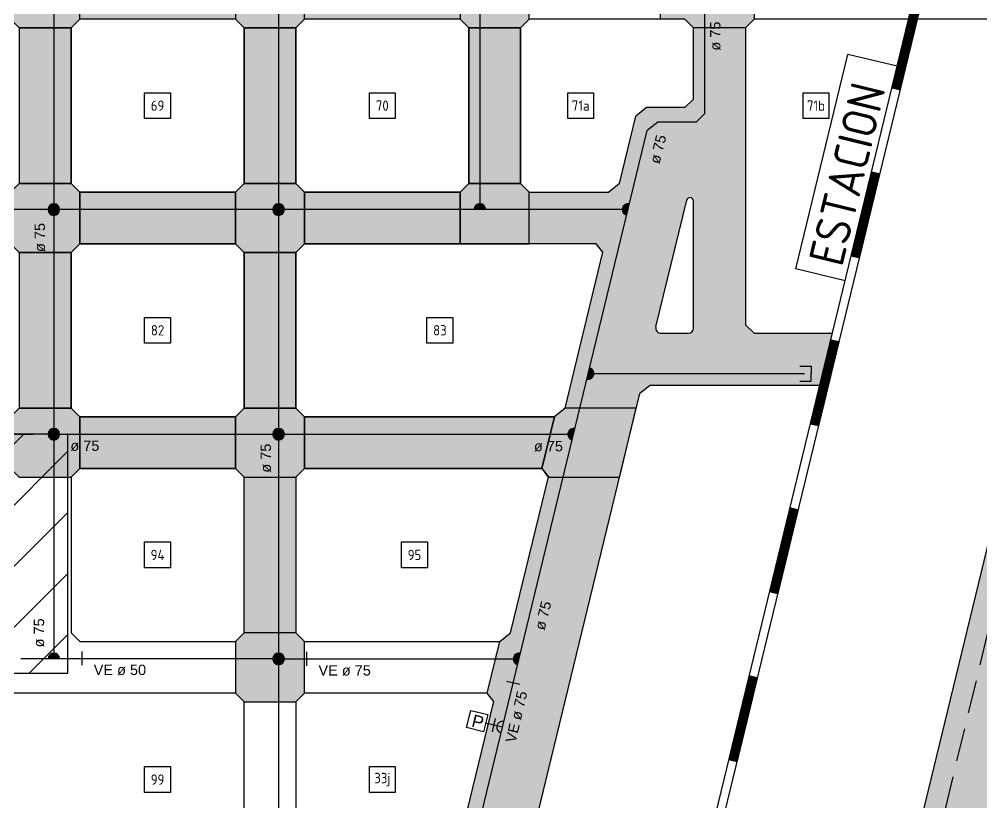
# Model space of a CAD drawing. Extents: x -48 to 13651, y -112 to 3468.
# Drawn here: x 11067 to 11623, y 886 to 1339 of the extents above; entities that cross this region are included whole.
import ezdxf
from ezdxf.enums import TextEntityAlignment as Align

# ---------------------------------------------------------------- set-up
doc = ezdxf.new("R2010")
doc.units = 0
doc.header["$LTSCALE"] = 6
doc.header["$MEASUREMENT"] = 0
doc.linetypes.add('HIDDEN2', pattern=[4.762499999999999, 3.175, -1.5875])
for name, color, linetype in [('01', 1, 'CONTINUOUS'), ('02', 2, 'CONTINUOUS'), ('A110', 170, 'CONTINUOUS'), ('Caño 50mm', 1, 'CONTINUOUS'), ('Caño 63mm', 2, 'CONTINUOUS'), ('llaves', 3, 'CONTINUOUS'), ('MANZANAS', 7, 'CONTINUOUS'), ('NOMENCLATURA CAÑOS', 3, 'CONTINUOUS'), ('NUMERO-MANZANA', 4, 'CONTINUOUS'), ('Pavimento', 253, 'CONTINUOUS'), ('RED SEC', 150, 'CONTINUOUS'), ('sectores nuevos', 252, 'CONTINUOUS')]:
    doc.layers.add(name, color=color, linetype=linetype)
doc.styles.add('ABADIMTCONDE', font='isocp.shx')
doc.styles.add('DATOS', font='arial.ttf')
doc.styles.add('GEOSLAB703LTBT', font='isocp.shx', dxfattribs={"width": 0.9, "height": 8})
pattern_1 = [(45, (9454.340892615714, 0), (-0.08838834764831843, 0.08838834764831845), []), (135, (9454.340892615714, 0), (-0.08838834764831845, -0.08838834764831843), [])]

msp = doc.modelspace()

# ---------------------------------------------------------------- hatches: boundary and pattern name
at = {"layer": 'MANZANAS', "ltscale": 0.1}
h = msp.add_hatch(dxfattribs=at)
h.set_pattern_fill('ANSI37', color=256, style=0)
h.set_pattern_definition(pattern_1)
h.paths.add_polyline_path([(11611.52780552397, 1443.986912764617), (11606.66876252198, 1445.165736309734), (11594.88050911627, 1396.575232282274), (11599.73955211826, 1395.396408737156)])
h.paths.add_polyline_path([(11587.95129871255, 1346.805904709695), (11583.09225571056, 1347.984728254812), (11571.30400230485, 1299.394224227351), (11576.16304530684, 1298.215400682233)])
h = msp.add_hatch(dxfattribs=at)
h.set_pattern_fill('ANSI37', color=256, style=0)
h.set_pattern_definition(pattern_1)
h.paths.add_polyline_path([(11564.37479190112, 1249.624896654772), (11559.51574889913, 1250.80372019989), (11547.72749549342, 1202.213216172429), (11552.58653849541, 1201.034392627311)])
h.paths.add_polyline_path([(11540.7982850897, 1152.44388859985), (11535.93924208771, 1153.622712144968), (11524.15098868199, 1105.032208117507), (11529.01003168399, 1103.853384572389)])
h = msp.add_hatch(dxfattribs=at)
h.set_pattern_fill('ANSI37', color=256, style=0)
h.set_pattern_definition(pattern_1)
h.paths.add_polyline_path([(11517.22177827828, 1055.262880544928), (11512.36273527628, 1056.441704090046), (11500.57448187057, 1007.851200062585), (11505.43352487256, 1006.672376517467)])
h.paths.add_polyline_path([(11493.64527146685, 958.0818724900055), (11488.78622846486, 959.2606960351234), (11476.99797505915, 910.6701920076622), (11481.85701806114, 909.4913684625441)])
at = {"layer": 'Pavimento'}
h = msp.add_hatch(color=256, dxfattribs=at)
h.paths.add_polyline_path([(11196.57460517156, 1114.145312384608), (11226.57460517155, 1114.145312384608), (11226.57460517155, 1204.145312384604), (11196.57460517156, 1204.145312384604)])
h.paths.add_polyline_path([(11196.57460517156, 1244.145312384608), (11226.57460517155, 1244.145312384608), (11226.57460517155, 1334.145312384604), (11196.57460517156, 1334.145312384604)])
h.paths.add_polyline_path([(11196.57460517156, 1374.145312384608), (11226.57460517155, 1374.145312384608), (11226.57460517155, 1464.145312384604), (11196.57460517156, 1464.145312384604)])
h.paths.add_polyline_path([(11196.57460517156, 1504.145312384607), (11226.57460517155, 1504.145312384607), (11226.57460517155, 1594.145312384604), (11196.57460517156, 1594.145312384604)])
h.paths.add_polyline_path([(11196.57460517156, 1634.145312384608), (11226.57460517155, 1634.145312384608), (11226.57460517155, 1724.145312384606), (11196.57460517156, 1724.145312384606)])
h.paths.add_polyline_path([(11196.57460517155, 1764.145312384606), (11226.57460517155, 1764.145312384606), (11226.57460517155, 1854.145312384604), (11196.57460517155, 1854.145312384604)])
h.paths.add_polyline_path([(11196.57460517156, 1894.145312384607), (11226.57460517155, 1894.145312384607), (11226.57460517155, 1984.145312384604), (11196.57460517156, 1984.145312384604)])
h.paths.add_polyline_path([(11196.57460517155, 2114.145312384604), (11226.57460517155, 2114.145312384604), (11226.57460517155, 2024.145312384604), (11196.57460517155, 2024.145312384604)])
h.paths.add_polyline_path([(11231.57460517155, 2119.145312384607), (11231.57460517155, 2149.145312384607), (11226.57460517155, 2154.145312384607), (11196.57460517155, 2154.145312384607), (11191.57460517155, 2149.145312384606), (11191.57460517155, 2119.145312384607), (11196.57460517155, 2114.145312384607), (11226.57460517155, 2114.145312384607)])
h.paths.add_polyline_path([(11196.57460517155, 2244.145312384604), (11226.57460517155, 2244.145312384604), (11226.57460517155, 2154.145312384604), (11196.57460517155, 2154.145312384604)])
h.paths.add_polyline_path([(11231.57460517155, 2249.145312384607), (11231.57460517155, 2279.145312384607), (11226.57460517155, 2284.145312384607), (11196.57460517155, 2284.145312384607), (11191.57460517155, 2279.145312384606), (11191.57460517155, 2249.145312384607), (11196.57460517155, 2244.145312384607), (11226.57460517155, 2244.145312384607)])
h.paths.add_polyline_path([(11196.57460517155, 2374.145312384607), (11226.57460517155, 2374.145312384607), (11226.57460517155, 2284.145312384607), (11196.57460517155, 2284.145312384607)])
h.paths.add_polyline_path([(11231.57460517155, 2379.145312384607), (11231.57460517155, 2409.145312384607), (11226.57460517155, 2414.145312384607), (11196.57460517155, 2414.145312384607), (11191.57460517155, 2409.145312384606), (11191.57460517155, 2379.145312384607), (11196.57460517155, 2374.145312384607), (11226.57460517155, 2374.145312384607)])
h.paths.add_polyline_path([(11196.57460517155, 2504.145312384604), (11226.57460517155, 2504.145312384604), (11226.57460517155, 2414.145312384607), (11196.57460517155, 2414.145312384607)])
h.paths.add_polyline_path([(11231.57460517155, 2509.145312384606), (11231.57460517155, 2539.145312384607), (11226.57460517155, 2544.145312384607), (11196.57460517155, 2544.145312384607), (11191.57460517155, 2539.145312384606), (11191.57460517155, 2509.145312384607), (11196.57460517155, 2504.145312384607), (11226.57460517155, 2504.145312384606)])
h = msp.add_hatch(color=256, dxfattribs=at)
h.paths.add_polyline_path([(11066.57460517156, 1114.145312384607), (11096.57460517156, 1114.145312384607), (11096.57460517156, 1204.145312384607), (11066.57460517156, 1204.145312384607)])
h.paths.add_polyline_path([(11066.57460517156, 1244.145312384607), (11096.57460517155, 1244.145312384607), (11096.57460517155, 1334.145312384604), (11066.57460517156, 1334.145312384604)])
h.paths.add_polyline_path([(11066.57460517156, 1374.145312384607), (11096.57460517155, 1374.145312384607), (11096.57460517155, 1464.145312384604), (11066.57460517156, 1464.145312384604)])
h.paths.add_polyline_path([(11066.57460517155, 1504.145312384604), (11096.57460517156, 1504.145312384604), (11096.57460517156, 1594.145312384607), (11066.57460517155, 1594.145312384607)])
h.paths.add_polyline_path([(11066.57460517156, 1634.145312384607), (11096.57460517155, 1634.145312384607), (11096.57460517155, 1724.145312384604), (11066.57460517156, 1724.145312384604)])
h.paths.add_polyline_path([(11066.57460517155, 1764.145312384605), (11096.57460517156, 1764.145312384605), (11096.57460517156, 1854.145312384607), (11066.57460517155, 1854.145312384607)])
h.paths.add_polyline_path([(11066.57460517155, 1894.145312384607), (11096.57460517155, 1894.145312384607), (11096.57460517155, 1984.145312384603), (11066.57460517155, 1984.145312384603)])
h.paths.add_polyline_path([(11066.57460517155, 2024.145312384604), (11096.57460517155, 2024.145312384604), (11096.57460517155, 2114.145312384604), (11066.57460517155, 2114.145312384604)])
for points in [[(11437.43246954782, 1339.145312384605), (11437.43246954782, 1369.145312384604), (11438.89693564189, 1372.680846290536), (11453.03907126562, 1386.822981914268), (11456.57460517155, 1388.287448008336), (11486.57460517155, 1388.287448008336), (11486.57460517155, 1374.145312384604), (11491.57460517156, 1369.145312384604), (11491.57460517155, 1339.145312384604), (11486.57460517156, 1334.145312384607), (11456.57460517156, 1334.145312384604), (11451.57460517156, 1339.145312384604)], [(11563.7834631816, 570.0000070508173), (11569.95841222289, 574.7725500215236), (11577.18675757794, 604.6509486253445), (11573.36322966768, 609.5980156604237), (11617.4171421238, 791.6950643994932), (11623.44433132069, 797.7644788803843), (11631.40442486849, 830.6675619875996), (11627.72865680262, 834.3177575124939), (11654.33265538075, 944.2855073817118), (11660.50836594626, 949.1453123846045), (11665.58880062648, 970.1453123846035), (11656.95309709345, 970.1453123846035, -0.4857719523761656), (11652.81155330708, 966.8883875009974), (11741.93643808982, 1334.256047826663), (11716.57460517156, 1334.145312384606), (11699.29888765138, 1334.285507381712), (11437.19896629847, 250.8942830348178), (11431.17177710158, 244.8248685539267), (11318.33923821814, 216.6925569783922), (11295.51285903181, 122.6035319453678), (11289.48255505986, 116.5348720646238), (11281.49869608978, 83.62586357213644), (11319.02536625787, 92.98231329850125), (11343.03057078477, 191.9303887342716), (11485.46937649211, 227.444371688651), (11493.42947003992, 260.3474547958663), (11489.75370197405, 263.9976503207607)], [(11326.57460517155, 1244.145312384607), (11356.57460517155, 1244.145312384607), (11356.57460517155, 1334.145312384606), (11326.57460517155, 1334.145312384606)], [(11196.57460517155, 1074.145312384604), (11226.57460517155, 1074.145312384604), (11226.57460517155, 984.1453123846077), (11196.57460517155, 984.1453123846077)], [(11231.57460517156, 949.1453123846072), (11231.57460517156, 979.1453123846077), (11226.57460517156, 984.1453123846077), (11196.57460517156, 984.1453123846077), (11191.57460517156, 979.1453123846068), (11191.57460517156, 949.1453123846077), (11196.57460517156, 944.1453123846077), (11226.57460517156, 944.1453123846072)]]:
    msp.add_hatch(color=256, dxfattribs=at).paths.add_polyline_path(points)
h = msp.add_hatch(color=256, dxfattribs=at)
h.paths.add_polyline_path([(10971.57460517155, 1339.145312384606), (11061.57460517155, 1339.145312384606), (11061.57460517155, 1369.145312384606), (10971.57460517155, 1369.145312384606)])
h.paths.add_polyline_path([(11101.57460517155, 1339.145312384607), (11101.57460517155, 1369.145312384607), (11096.57460517155, 1374.145312384607), (11066.57460517155, 1374.145312384607), (11061.57460517155, 1369.145312384606), (11061.57460517155, 1339.145312384607), (11066.57460517155, 1334.145312384607), (11096.57460517155, 1334.145312384607)])
h.paths.add_polyline_path([(11101.57460517155, 1339.145312384605), (11191.57460517155, 1339.145312384605), (11191.57460517155, 1369.145312384605), (11101.57460517155, 1369.145312384606)])
h.paths.add_polyline_path([(11231.57460517155, 1339.145312384607), (11231.57460517155, 1369.145312384608), (11226.57460517155, 1374.145312384608), (11196.57460517155, 1374.145312384608), (11191.57460517155, 1369.145312384607), (11191.57460517155, 1339.145312384608), (11196.57460517155, 1334.145312384608), (11226.57460517155, 1334.145312384607)])
h.paths.add_polyline_path([(11231.57460517155, 1339.145312384606), (11321.57460517155, 1339.145312384606), (11321.57460517155, 1369.145312384606), (11231.57460517155, 1369.145312384606)])
h.paths.add_polyline_path([(11361.57460517155, 1339.145312384607), (11361.57460517155, 1369.145312384607), (11356.57460517155, 1374.145312384607), (11326.57460517155, 1374.145312384607), (11321.57460517155, 1369.145312384606), (11321.57460517155, 1339.145312384607), (11326.57460517155, 1334.145312384607), (11356.57460517155, 1334.145312384607)])
h = msp.add_hatch(color=256, dxfattribs=at)
h.paths.add_polyline_path([(11458.12137578338, 1279.664616218326), (11436.02291627652, 1279.664616218326), (11429.84409093595, 1274.805565815578), (11396.49462388986, 1137.340976529488, -0.9795673533821257), (11394.9146741985, 1130.828514572713), (11390.83306672083, 1114.004362787351), (11423.42692668696, 1114.004362787351), (11425.49793092859, 1122.540923419394), (11431.67675626916, 1127.39997382214), (11529.57749938657, 1127.39997382214), (11536.85562109471, 1157.39997382214), (11491.57460517155, 1157.39997382214), (11486.57460517155, 1162.39997382214), (11486.57460517155, 1334.145312384607), (11463.12137578338, 1334.145312384605), (11463.12137578338, 1284.664616218326)])
h.paths.add_polyline_path([(11456.57460517155, 1233.910285081734), (11456.57460517155, 1160.39997382214, -0.4142135623730951), (11453.57460517155, 1157.39997382214), (11437.76971307578, 1157.39997382214, -0.4857719523761508), (11434.85428283413, 1161.107269026483), (11452.63098501046, 1234.381815217963, -0.8875550284027606)], flags=16)
h.paths.add_polyline_path([(11361.57460517155, 1229.00436278735), (11361.57460517155, 1209.145312384605), (11400.3482097932, 1209.145312384605), (11404.16938445263, 1204.286261981859), (11382.26662943999, 1114.004362787351), (11390.83306672083, 1114.004362787351), (11417.94239007877, 1225.747437903744, -0.3461015984327169), (11415.3811326722, 1229.00436278735)])
h.paths.add_polyline_path([(11415.3811326722, 1229.00436278735, -0.4857719523762177), (11419.52267645858, 1232.261287670956), (11429.84409093595, 1274.805565815578), (11436.02291627652, 1279.664616218326), (11458.12137578338, 1279.664616218326), (11463.12137578338, 1284.664616218326), (11463.12137578338, 1334.145312384605), (11456.57460517155, 1334.145312384604), (11456.57460517155, 1292.989566322236), (11451.57460517155, 1287.989566322236), (11429.4761456647, 1287.989566322236), (11423.29732032413, 1283.13051591949), (11413.8051568419, 1244.004362787351), (11407.62633150133, 1239.145312384605), (11361.57460517155, 1239.145312384605), (11361.57460517155, 1229.00436278735)])
h.paths.add_polyline_path([(11437.78449444397, 1250.857668000137), (11443.19111483083, 1272.41371099217), (11434.10423040933, 1274.692855387293), (11428.69761002247, 1253.13681239526)], flags=24)
h.paths.add_polyline_path([(11474.01138427153, 1317.095081420282), (11474.03500662687, 1339.318806928538), (11464.66666266952, 1339.328764860652), (11464.64304031417, 1317.105039352396)], flags=9)
h = msp.add_hatch(color=256, dxfattribs=at)
h.paths.add_polyline_path([(10971.57460517155, 1209.145312384606), (11061.57460517155, 1209.145312384606), (11061.57460517155, 1239.145312384606), (10971.57460517155, 1239.145312384606)])
h.paths.add_polyline_path([(11101.57460517155, 1209.145312384607), (11101.57460517155, 1239.145312384607), (11096.57460517155, 1244.145312384607), (11066.57460517155, 1244.145312384607), (11061.57460517155, 1239.145312384606), (11061.57460517155, 1209.145312384607), (11066.57460517155, 1204.145312384607), (11096.57460517155, 1204.145312384607)])
h.paths.add_polyline_path([(11101.57460517155, 1209.145312384605), (11191.57460517155, 1209.145312384605), (11191.57460517155, 1239.145312384605), (11101.57460517155, 1239.145312384606)])
h.paths.add_polyline_path([(11231.57460517155, 1209.145312384607), (11231.57460517155, 1239.145312384608), (11226.57460517155, 1244.145312384608), (11196.57460517155, 1244.145312384608), (11191.57460517155, 1239.145312384607), (11191.57460517155, 1209.145312384608), (11196.57460517155, 1204.145312384608), (11226.57460517155, 1204.145312384607)])
h.paths.add_polyline_path([(11231.57460517155, 1209.145312384606), (11321.57460517155, 1209.145312384606), (11321.57460517155, 1239.145312384606), (11231.57460517155, 1239.145312384606)])
h.paths.add_polyline_path([(11361.57460517155, 1209.145312384607), (11361.57460517155, 1239.145312384607), (11356.57460517155, 1244.145312384607), (11326.57460517155, 1244.145312384607), (11321.57460517155, 1239.145312384606), (11321.57460517155, 1209.145312384607), (11326.57460517155, 1209.145312384605), (11356.57460517155, 1209.145312384605)])
h = msp.add_hatch(color=256, dxfattribs=at)
h.paths.add_polyline_path([(11415.03211409799, 1079.401427061825), (11421.90568019303, 1107.733872041538), (11423.42692668696, 1114.004362787351), (11382.26662943999, 1114.004362787351), (11376.08780409942, 1109.145312384607), (11368.80968239129, 1079.145312384604), (11372.5966621066, 1074.145312384608), (11413.75695935357, 1074.145312384608)])
h.paths.add_polyline_path([(11231.57460517155, 1079.145312384606), (11368.80968239129, 1079.145312384604), (11376.08780409942, 1109.145312384604), (11231.57460517155, 1109.145312384606)])
h.paths.add_polyline_path([(11231.57460517155, 1079.145312384607), (11231.57460517155, 1109.145312384608), (11226.57460517155, 1114.145312384608), (11196.57460517155, 1114.145312384608), (11191.57460517155, 1109.145312384607), (11191.57460517155, 1079.145312384608), (11196.57460517155, 1074.145312384608), (11226.57460517155, 1074.145312384607)])
h.paths.add_polyline_path([(11101.57460517155, 1079.145312384605), (11191.57460517155, 1079.145312384605), (11191.57460517155, 1109.145312384605), (11101.57460517155, 1109.145312384606)])
h.paths.add_polyline_path([(11101.57460517155, 1079.145312384607), (11101.57460517155, 1109.145312384607), (11096.57460517155, 1114.145312384607), (11066.57460517155, 1114.145312384607), (11061.57460517155, 1109.145312384606), (11061.57460517155, 1079.145312384607), (11066.57460517155, 1074.145312384607), (11096.57460517155, 1074.145312384607)])
h.paths.add_polyline_path([(10971.57460517155, 1079.145312384606), (11061.57460517155, 1079.145312384606), (11061.57460517155, 1109.145312384606), (10971.57460517155, 1109.145312384606)])
h = msp.add_hatch(color=256, dxfattribs=at)
h.paths.add_polyline_path([(11284.0062755719, 115.1694822368789), (11179.33202012611, 89.07125917748499), (11175.6593668353, 92.72070010223263), (11413.75695935357, 1074.145312384608), (11381.16309938744, 1074.145312384608), (11172.46121633688, 213.8881275506828, -0.4142135623730955), (11169.99443464318, 217.9351956241939), (11160.30203869299, 220.2866102031577), (11154.90035861743, 198.0211949263768), (11158.58058367961, 191.9833191830594), (11131.84907320444, 81.7975670872761), (11125.81876923248, 75.7289072065314), (11117.83491026241, 42.81989871404392), (11276.02241660182, 82.2604737443919)])
h.paths.add_polyline_path([(11195.97163722152, 310.7967332079862, -0.414213562373516), (11193.50485552782, 314.8438012814981), (11083.93292328048, 341.4263965712084, -0.4142135623730676), (11079.88585520697, 338.9596148775065), (11075.33323153101, 320.1939613536836), (11086.15492774008, 317.5998796089497), (11092.1928034834, 321.2801046711247), (11179.65569076943, 300.0612533840447), (11183.33591583161, 294.0233776407274), (11168.01118640418, 230.855722405028), (11161.97331066086, 227.1754973428517), (11160.30203869299, 220.2866102031577), (11169.99443464318, 217.9351956241943, -0.4142135623730772), (11174.04150271669, 220.4019773178949)])
h.paths.add_polyline_path([(11241.23872523322, 497.3850721792272, -0.4142135623731626), (11238.77194353952, 501.4321402527377), (11129.20001129219, 528.0147355424484, -0.4142135623731391), (11125.15294321867, 525.547953848747), (11081.46614158678, 345.4734646447182, -0.4142135623730285), (11083.93292328048, 341.4263965712084), (11193.50485552782, 314.8438012814979, -0.4142135623732698), (11197.55192360133, 317.3105829751981)])
h.paths.add_polyline_path([(11186.72858244388, 329.2153069630588), (11099.26569515785, 350.4341582501386), (11095.58547009568, 356.4720339934557), (11131.42176044904, 504.1871662369375), (11137.45963619236, 507.8673912991126), (11224.92252347839, 486.6485400120328), (11228.60274854056, 480.6106642687156), (11192.7664581872, 332.8955320252338)], flags=16)
h.paths.add_polyline_path([(11169.46313546527, 411.0695554091836), (11154.88598425703, 414.6060314308969), (11158.42246027874, 429.1831826391356), (11172.99961148698, 425.646706617422)], flags=16)
h.paths.add_polyline_path([(11079.88585520697, 338.9596148775065, -0.4142135623731552), (11077.41907351327, 343.006682951017), (11057.3961972033, 347.8643139753797), (11053.22003814161, 330.6504259868616), (11056.90026320378, 324.6125502435467), (11075.33323153101, 320.1939613536834)])
h.paths.add_polyline_path([(11125.15294321867, 525.547953848747, -0.4142135623730385), (11122.68616152497, 529.5950219222569), (11102.61547098473, 534.4642528728627), (11098.48687085057, 517.2377126148518), (11102.16709591274, 511.1998368715346), (11066.33080555938, 363.4847046280528), (11060.29292981606, 359.8044795658781), (11057.3961972033, 347.8643139753798), (11077.41907351327, 343.006682951017, -0.4142135623731316), (11081.46614158678, 345.4734646447182)])
h.paths.add_polyline_path([(11130.03072058723, 545.6538722333294), (11111.51691571572, 550.0926891555237), (11105.47903997241, 546.4124640933487), (11102.61547098473, 534.4642528728629), (11122.68616152497, 529.595021922257, -0.3461015984326918), (11125.94308640858, 532.1562793288203, -0.05957175812368849), (11126.73322959848, 532.0618036159588)])
h.paths.add_polyline_path([(11144.53252786681, 537.0214448781269), (11140.85230280463, 543.059320621444), (11130.03072058723, 545.6538722333294), (11126.73322959848, 532.0618036159588, -0.4142135623731717), (11129.20001129219, 528.0147355424483), (11238.77194353952, 501.4321402527374, -0.4142135623730815), (11242.81901161303, 503.898921946439), (11345.26867069092, 926.1905372271336, -0.4142135623732089), (11342.80188899722, 930.2376053006437), (11337.96854344978, 931.410194539035), (11319.18957463618, 854.0043627873505), (11313.0107492956, 849.1453123846044), (11305.73262758747, 819.1453123846045), (11309.5538022469, 814.2862619818584), (11238.03329089616, 519.4828186532214), (11231.99541515284, 515.8025935910466)], flags=17)
h.paths.add_polyline_path([(11354.86533527495, 965.7474379037443, -0.3461015984326932), (11352.30407786839, 969.0043627873504), (11342.08904118402, 969.0043627873504), (11337.27115498938, 949.1453123846046), (11341.09232964881, 944.2862619818585), (11337.96854344978, 931.410194539035), (11342.80188899722, 930.2376053006445, -0.41421356237352), (11346.84895707073, 932.7043869943449)], flags=17)
h.paths.add_polyline_path([(11381.16309938744, 1074.145312384608), (11372.5966621066, 1074.145312384608), (11350.72810203809, 984.0043627873505), (11344.54927669751, 979.1453123846044), (11342.08904118402, 969.0043627873504), (11352.30407786839, 969.0043627873504, -0.4857719523761079), (11356.44562165476, 972.2612876709561)], flags=17)
h.paths.add_polyline_path([(11156.87808521355, 416.3336408893673), (11170.71981140251, 416.3336408893673), (11170.71981140251, 424.8064330955031), (11156.87808521355, 424.8064330955031)], flags=8)
h.paths.add_polyline_path([(11070.82511237769, 315.1375943423392), (11076.23173276455, 336.693637334372), (11067.14484834305, 338.9727817294951), (11061.73822795619, 317.4167387374623)], flags=9)
h.paths.add_polyline_path([(11079.50282503275, 347.0792940612756), (11084.90944541961, 368.6353370533084), (11075.82256099811, 370.9144814484315), (11070.41594061125, 349.3584384563987)], flags=24)
h.paths.add_polyline_path([(11116.28951524119, 500.7055067183593), (11121.69613562805, 522.2615497103922), (11112.60925120655, 524.5406941055152), (11107.20263081969, 502.9846511134824)], flags=24)
at = {"layer": 'RED SEC'}
h = msp.add_hatch(color=256, dxfattribs=at)
edge = h.paths.add_edge_path()
edge.add_line((11086.57460517157, 1232.355763383818), (11086.57460517157, 1225.652962190882))
edge.add_arc((11086.57460517157, 1229.00436278735), 3.351400596468011, 89.99999999993781, 269.9999999999378, ccw=False)
h = msp.add_hatch(color=256, dxfattribs=at)
edge = h.paths.add_edge_path()
edge.add_line((11086.57460517157, 1232.355763383818), (11086.57460517157, 1225.652962190882))
edge.add_arc((11086.57460517157, 1229.00436278735), 3.351400596468011, 270.0000000000622, 450.0000000000622)
h = msp.add_hatch(color=256, dxfattribs=at)
edge = h.paths.add_edge_path()
edge.add_line((11216.57460517157, 1232.355763383818), (11216.57460517156, 1225.652962190882))
edge.add_arc((11216.57460517157, 1229.00436278735), 3.351400596468011, 89.99999999993781, 269.9999999999378, ccw=False)
h = msp.add_hatch(color=256, dxfattribs=at)
edge = h.paths.add_edge_path()
edge.add_line((11216.57460517156, 1232.355763383818), (11216.57460517157, 1225.652962190882))
edge.add_arc((11216.57460517157, 1229.00436278735), 3.351400596468011, 270.0000000000622, 450.0000000000622)
h = msp.add_hatch(color=256, dxfattribs=at)
edge = h.paths.add_edge_path()
edge.add_line((11336.33182678261, 1229.004362787346), (11329.62902558967, 1229.004362787353))
edge.add_arc((11332.98042618614, 1229.004362787349), 3.351400596468011, -6.218670023372397e-11, 179.9999999999378, ccw=False)
h = msp.add_hatch(color=256, dxfattribs=at)
edge = h.paths.add_edge_path()
edge.add_line((11419.42205329607, 1232.284065226569), (11418.04301324127, 1225.724660348132))
edge.add_arc((11418.73253326867, 1229.00436278735), 3.35140059646801, 78.12712851689429, 258.1271285168943, ccw=False)
h = msp.add_hatch(color=256, dxfattribs=at)
edge = h.paths.add_edge_path()
edge.add_line((11396.49462388986, 1137.34097652949), (11394.9146741985, 1130.82851457271))
edge.add_arc((11395.63742172207, 1134.10105517218), 3.351400596467732, 257.5460209592617, 435.1805286390568)
h = msp.add_hatch(color=256, dxfattribs=at)
edge = h.paths.add_edge_path()
edge.add_line((11086.57460517158, 1102.3557633838), (11086.57460517158, 1095.652962190863))
edge.add_arc((11086.57460517158, 1099.004362787332), 3.351400596468011, 89.99999999993781, 269.9999999999378, ccw=False)
h = msp.add_hatch(color=256, dxfattribs=at)
edge = h.paths.add_edge_path()
edge.add_line((11086.57460517158, 1102.3557633838), (11086.57460517158, 1095.652962190863))
edge.add_arc((11086.57460517158, 1099.004362787332), 3.351400596468011, 270.0000000000622, 450.0000000000622)
h = msp.add_hatch(color=256, dxfattribs=at)
edge = h.paths.add_edge_path()
edge.add_line((11216.57460517157, 1102.355763383818), (11216.57460517157, 1095.652962190882))
edge.add_arc((11216.57460517157, 1099.00436278735), 3.351400596468011, 89.99999999993781, 269.9999999999378, ccw=False)
h = msp.add_hatch(color=256, dxfattribs=at)
edge = h.paths.add_edge_path()
edge.add_line((11216.57460517157, 1102.355763383818), (11216.57460517157, 1095.652962190882))
edge.add_arc((11216.57460517157, 1099.00436278735), 3.351400596468011, 270.0000000000622, 450.0000000000622)
h = msp.add_hatch(color=256, dxfattribs=at)
edge = h.paths.add_edge_path()
edge.add_line((11387.81624136742, 1102.297493355629), (11386.57177036611, 1095.711232219072))
edge.add_arc((11387.19400586676, 1099.00436278735), 3.351400596468011, 79.3001340541731, 259.3001340541731, ccw=False)
h = msp.add_hatch(color=256, dxfattribs=at)
edge = h.paths.add_edge_path()
edge.add_line((11086.57460517159, 969.0043627873421), (11083.22320457512, 969.0043627873424))
edge.add_arc((11086.57460517159, 969.0043627873422), 3.351400596468011, 90, 180.0000000000583, ccw=False)
edge.add_line((11086.57460517159, 972.3557633838102), (11086.57460517159, 969.0043627873421))
h = msp.add_hatch(color=256, dxfattribs=at)
edge = h.paths.add_edge_path()
edge.add_line((11086.57460517159, 969.0043627873421), (11089.92600576805, 969.0043627873424))
edge.add_arc((11086.57460517159, 969.0043627873422), 3.351400596468011, 359.9999999999417, 450)
edge.add_line((11086.57460517158, 972.3557633838102), (11086.57460517159, 969.0043627873421))
h = msp.add_hatch(color=256, dxfattribs=at)
edge = h.paths.add_edge_path()
edge.add_line((11216.57460517159, 972.3557633838184), (11216.57460517158, 965.6529621908824))
edge.add_arc((11216.57460517159, 969.0043627873504), 3.351400596468011, 89.99999999993781, 269.9999999999378, ccw=False)
h = msp.add_hatch(color=256, dxfattribs=at)
edge = h.paths.add_edge_path()
edge.add_line((11216.57460517158, 972.3557633838184), (11216.57460517159, 965.6529621908824))
edge.add_arc((11216.57460517159, 969.0043627873504), 3.351400596468011, 270.0000000000622, 450.0000000000622)
h = msp.add_hatch(color=256, dxfattribs=at)
edge = h.paths.add_edge_path()
edge.add_line((11356.27771396551, 972.2974933556288), (11355.0332429642, 965.7112322190718))
edge.add_arc((11355.65547846486, 969.0043627873501), 3.351400596468011, 79.3001340541731, 259.3001340541731, ccw=False)
h = msp.add_hatch(color=256, dxfattribs=at)
edge = h.paths.add_edge_path()
edge.add_line((11345.26867069092, 926.1905372271342), (11346.84895707073, 932.7043869943467))
edge.add_arc((11346.05881388082, 929.4474621107404), 3.35140059646801, 436.3632747990569, 616.3632747990569)
at = {"layer": 'sectores nuevos'}
h = msp.add_hatch(dxfattribs=at)
h.set_pattern_fill('ANSI31', color=256, scale=200, style=0)
h.set_pattern_definition([(45, (0, 0), (-17.67766952966369, 17.67766952966369), [])])
h.paths.add_polyline_path([(10180.95706760381, 1037.982518829882), (10411.75576555749, -111.5933120112258), (10853.85270487425, -7.739173376070539), (11018.87371692168, 665.4538547896292), (10960.73786905548, 960.6830037089967), (11094.71754056893, 960.6768844754317), (11094.71745978896, 1099.004362787238), (10557.98212609776, 1093.840105383344), (10180.95706760381, 1037.982518829882), (10411.75576555749, -111.5933120112259)])

# ---------------------------------------------------------------- linework, layer by layer
at = {"layer": '01'}
msp.add_lwpolyline([(11325.3629000614, 929.2119299710942), (11327.77160144263, 939.1404588326034), (11337.52472652213, 936.7743111204938), (11335.1160251409, 926.8457822589828)], close=True, dxfattribs=at)
msp.add_lwpolyline([(11346.05881388082, 929.4474621107404), (11336.32037583152, 931.8100466897388)], dxfattribs=at)
at = {"layer": 'A110', "linetype": 'HIDDEN2'}
msp.add_line((11714.07460517156, 1345.033724585755), (11584.86788763823, 811.139573887473), dxfattribs=at)
at = {"layer": 'Caño 50mm'}
for p, q in [((11216.57460517155, 1489.145312384604), (11216.57460517157, 1099.00436278735)), ((11332.98042618613, 1489.145312384603), (11332.98042618614, 1229.00436278735)), ((11418.73253326867, 1229.00436278735), (10956.57460517155, 1229.00436278735)), ((11395.63742172207, 1134.101055172199), (11520.83836861589, 1134.101055172199)), ((11086.57460517158, 1099.004362787332), (10880.92841694218, 1099.00436278735)), ((11216.57460517159, 969.0043627873504), (11086.57460517159, 969.0043627873422))]:
    msp.add_line(p, q, dxfattribs=at)
at = {"layer": 'Caño 63mm'}
for p, q in [((11086.57460517155, 1489.145312384604), (11086.57460517159, 969.3027157275537)), ((11463.12137578338, 1284.664616218326), (11463.12137578338, 1359.00436278735)), ((11463.12137578338, 1284.664616218326), (11458.12137578338, 1279.664616218326)), ((11436.02291627652, 1279.664616218326), (11429.84409093595, 1274.805565815578)), ((11458.12137578338, 1279.664616218326), (11436.02291627652, 1279.664616218326)), ((11138.08498920284, 72.19129210633614), (11429.84409093595, 1274.805565815578)), ((11086.57460517158, 1099.00436278735), (11387.19400586676, 1099.00436278735)), ((11216.57460517157, 1099.00436278735), (11216.57460517161, 814.4408055338592)), ((11216.57460517159, 969.0043627873504), (11355.65547846485, 969.0043627873504))]:
    msp.add_line(p, q, dxfattribs=at)
at = {"layer": 'Caño 63mm', "linetype": 'HIDDEN2'}
msp.add_line((11086.57460517159, 969.0043627873422), (10956.57460517155, 969.0043627873422), dxfattribs=at)
at = {"layer": 'llaves'}
for p, q in [((11102.75577757098, 973.3110795185819), (11102.77084595672, 965.2943519365256)), ((11232.75577757098, 973.0127265783785), (11232.77084595672, 964.9959989963222)), ((11348.40124072074, 956.1038100721258), (11356.20691501603, 954.2763536494009))]:
    msp.add_line(p, q, dxfattribs=at)
for points in [[(11518.05111222818, 1138.475424794989), (11524.6048294598, 1138.475424794989), (11524.6048294598, 1134.101055172199)], [(11518.05111222818, 1129.726685549405), (11524.6048294598, 1129.726685549405), (11524.6048294598, 1134.101055172199)]]:
    msp.add_lwpolyline(points, dxfattribs=at)
at = {"layer": 'MANZANAS', "ltscale": 0.1}
for p, q in [((11237.80085851525, -75.28659520828023), (12054.0256885881, 3289.145312384605)), ((11574.34262629276, 1311.919257923295), (11545.83518268528, 1318.835279395395)), ((11456.57460517155, 1292.989566322236), (11451.57460517155, 1287.989566322236)), ((11451.57460517155, 1287.989566322236), (11429.4761456647, 1287.989566322236)), ((11544.20763858429, 1187.704567992527), (11515.70019497681, 1194.620589464627))]:
    msp.add_line(p, q, dxfattribs=at)
at = {"layer": 'MANZANAS'}
for p, q in [((11242.9458888917, -75.28659520828023), (12059.17071896455, 3289.145312384605)), ((11101.57460517155, 1339.145312384604), (11096.57460517155, 1334.145312384604)), ((11191.57460517155, 1339.145312384604), (11101.57460517155, 1339.145312384604)), ((11196.57460517155, 1334.145312384604), (11191.57460517155, 1339.145312384604)), ((11231.57460517155, 1339.145312384604), (11226.57460517155, 1334.145312384604)), ((11321.57460517155, 1339.145312384604), (11231.57460517155, 1339.145312384604)), ((11321.57460517155, 1339.145312384604), (11326.57460517155, 1334.145312384604)), ((11356.57460517155, 1334.145312384604), (11361.57460517155, 1339.145312384604)), ((11451.57460517155, 1339.145312384604), (11361.57460517155, 1339.145312384604)), ((11456.57460517155, 1334.145312384604), (11451.57460517155, 1339.145312384604)), ((11491.57460517155, 1339.145312384604), (11486.57460517155, 1334.145312384604)), ((11580.94777755949, 1339.145312384604), (11491.57460517155, 1339.145312384604)), ((11695.47459821689, 1339.145312384604), (11586.09280793594, 1339.145312384604)), ((11096.57460517155, 1334.145312384604), (11096.57460517155, 1244.145312384605)), ((11196.57460517155, 1244.145312384604), (11196.57460517155, 1334.145312384604)), ((11226.57460517155, 1334.145312384604), (11226.57460517155, 1244.145312384604)), ((11326.57460517155, 1244.145312384604), (11326.57460517155, 1334.145312384604)), ((11356.57460517155, 1334.145312384604), (11356.57460517155, 1244.145312384605)), ((11437.19896629847, 250.8942830348178), (11699.29888765138, 1334.285507381712)), ((11456.57460517155, 1292.989566322236), (11456.57460517155, 1334.145312384604)), ((11486.57460517155, 1334.145312384604), (11486.57460517155, 1162.39997382214)), ((11515.70019497681, 1194.620589464627), (11545.83518268528, 1318.835279395395)), ((11429.4761456647, 1287.989566322236), (11423.29732032413, 1283.13051591949)), ((11413.8051568419, 1244.004362787351), (11423.29732032413, 1283.13051591949)), ((11096.57460517155, 1244.145312384605), (11101.57460517155, 1239.145312384605)), ((11196.57460517155, 1244.145312384604), (11191.57460517155, 1239.145312384604)), ((11231.57460517155, 1239.145312384604), (11226.57460517155, 1244.145312384604)), ((11326.57460517155, 1244.145312384604), (11321.57460517155, 1239.145312384604)), ((11361.57460517155, 1239.145312384605), (11356.57460517155, 1244.145312384605)), ((11413.8051568419, 1244.004362787351), (11407.62633150133, 1239.145312384605)), ((11101.57460517155, 1239.145312384605), (11191.57460517155, 1239.145312384604)), ((11231.57460517155, 1239.145312384604), (11321.57460517155, 1239.145312384604)), ((11361.57460517155, 1239.145312384605), (11407.62633150133, 1239.145312384605)), ((11434.85428283413, 1161.107269026483), (11452.63098501046, 1234.381815217963)), ((11456.57460517155, 1160.39997382214), (11456.57460517155, 1233.910285081734)), ((11096.57460517155, 1204.145312384604), (11101.57460517155, 1209.145312384604)), ((11191.57460517155, 1209.145312384604), (11101.57460517155, 1209.145312384604)), ((11191.57460517155, 1209.145312384604), (11196.57460517155, 1204.145312384604)), ((11231.57460517155, 1209.145312384604), (11226.57460517155, 1204.145312384604)), ((11400.3482097932, 1209.145312384605), (11231.57460517155, 1209.145312384604)), ((11404.16938445263, 1204.286261981859), (11400.3482097932, 1209.145312384605)), ((11446.57460517155, 1209.145312384604), (11446.50850704016, 1209.145312384604)), ((11096.57460517155, 1204.145312384604), (11096.57460517155, 1114.145312384604)), ((11196.57460517155, 1114.145312384604), (11196.57460517155, 1204.145312384604)), ((11226.57460517155, 1204.145312384604), (11226.57460517155, 1114.145312384604)), ((11382.26662943999, 1114.004362787351), (11404.16938445263, 1204.286261981859)), ((11396.74513864285, 1173.724727393283), (11396.75448224154, 1173.722460598333)), ((11491.57460517155, 1157.39997382214), (11486.57460517155, 1162.39997382214)), ((11437.76971307578, 1157.39997382214), (11453.57460517155, 1157.39997382214)), ((11491.57460517155, 1157.39997382214), (11536.85562109471, 1157.39997382214)), ((11431.67675626916, 1127.39997382214), (11425.49793092859, 1122.540923419394)), ((11431.67675626916, 1127.39997382214), (11529.57749938657, 1127.39997382214)), ((11175.6593668353, 92.7207001022328), (11425.49793092859, 1122.540923419394)), ((11096.57460517155, 1114.145312384604), (11101.57460517155, 1109.145312384604)), ((11191.57460517155, 1109.145312384604), (11196.57460517155, 1114.145312384604)), ((11226.57460517155, 1114.145312384604), (11231.57460517155, 1109.145312384604)), ((11382.26662943999, 1114.004362787351), (11376.08780409942, 1109.145312384604)), ((11101.57460517155, 1109.145312384604), (11191.57460517155, 1109.145312384604)), ((11231.57460517155, 1109.145312384604), (11376.08780409942, 1109.145312384604)), ((11101.57460517155, 1079.145312384604), (11096.57460517155, 1074.145312384604)), ((11191.57460517155, 1079.145312384604), (11101.57460517155, 1079.145312384604)), ((11196.57460517155, 1074.145312384604), (11191.57460517155, 1079.145312384604)), ((11231.57460517155, 1079.145312384604), (11226.57460517155, 1074.145312384604)), ((11368.80968239129, 1079.145312384604), (11231.57460517155, 1079.145312384604)), ((11368.80968239129, 1079.145312384604), (11372.63085705072, 1074.286261981858)), ((11096.57460517155, 1074.145312384604), (11096.57460517155, 984.1453123846046)), ((11196.57460517155, 984.1453123846045), (11196.57460517155, 1074.145312384604)), ((11226.57460517155, 1074.145312384604), (11226.57460517155, 984.1453123846045)), ((11350.72810203809, 984.0043627873505), (11372.63085705072, 1074.286261981858)), ((11096.57460517155, 984.1453123846046), (11101.57460517155, 979.1453123846046)), ((11196.57460517155, 984.1453123846045), (11191.57460517155, 979.1453123846045)), ((11231.57460517155, 979.1453123846045), (11226.57460517155, 984.1453123846045)), ((11344.54927669751, 979.1453123846044), (11350.72810203809, 984.0043627873505)), ((11101.57460517155, 979.1453123846046), (11191.57460517155, 979.1453123846045)), ((11231.57460517155, 979.1453123846045), (11344.54927669751, 979.1453123846044)), ((11191.57460517155, 949.1453123846046), (10971.57460517155, 949.1453123846044)), ((11191.57460517155, 949.1453123846046), (11196.57460517155, 944.1453123846046)), ((11226.57460517155, 944.1453123846044), (11231.57460517155, 949.1453123846044)), ((11337.27115498938, 949.1453123846046), (11231.57460517155, 949.1453123846044)), ((11341.09232964881, 944.2862619818585), (11337.27115498938, 949.1453123846046)), ((11196.57460517155, 854.1453123846045), (11196.57460517155, 944.1453123846046)), ((11226.57460517155, 944.1453123846044), (11226.57460517155, 854.1453123846045)), ((11319.18957463618, 854.0043627873505), (11341.09232964881, 944.2862619818585))]:
    msp.add_line(p, q, dxfattribs=at)
for centre, radius, start, end in [((11454.57460517155, 1233.910285081734), 2, 359.9999999999999, 166.3632747990579), ((11437.76971307578, 1160.39997382214), 3, 166.3632747990585, 270), ((11453.57460517155, 1160.39997382214), 3, 270, 0)]:
    msp.add_arc(centre, radius, start, end, dxfattribs=at)
at = {"layer": 'NOMENCLATURA CAÑOS'}
msp.add_lwpolyline([(11340.24456102457, 926.733379180517), (11342.13462868777, 934.5241296199604)], dxfattribs=at)
at = {"layer": 'NUMERO-MANZANA'}
for points in [[(11139.07460517155, 1296.645312384604), (11154.07460517155, 1296.645312384604), (11154.07460517155, 1281.645312384604), (11139.07460517155, 1281.645312384604)], [(11269.07460517155, 1296.645312384604), (11284.07460517155, 1296.645312384604), (11284.07460517155, 1281.645312384604), (11269.07460517155, 1281.645312384604)], [(11383.79807761477, 1296.645312384604), (11398.79807761477, 1296.645312384604), (11398.79807761477, 1281.645312384604), (11383.79807761477, 1281.645312384604)], [(11519.91989259575, 1296.645312384604), (11534.91989259575, 1296.645312384604), (11534.91989259575, 1281.645312384604), (11519.91989259575, 1281.645312384604)], [(11139.07460517155, 1166.645312384604), (11154.07460517155, 1166.645312384604), (11154.07460517155, 1151.645312384604), (11139.07460517155, 1151.645312384604)], [(11302.39630605893, 1166.645312384605), (11317.39630605893, 1166.645312384605), (11317.39630605893, 1151.645312384605), (11302.39630605893, 1151.645312384605)], [(11139.07460517155, 1036.645312384604), (11154.07460517155, 1036.645312384604), (11154.07460517155, 1021.645312384604), (11139.07460517155, 1021.645312384604)], [(11287.68362359568, 1036.645312384604), (11302.68362359568, 1036.645312384604), (11302.68362359568, 1021.645312384604), (11287.68362359568, 1021.645312384604)], [(11139.07460517155, 906.6453123846045), (11154.07460517155, 906.6453123846045), (11154.07460517155, 891.6453123846045), (11139.07460517155, 891.6453123846045)], [(11269.07460517155, 906.6453123846045), (11284.07460517155, 906.6453123846045), (11284.07460517155, 891.6453123846045), (11269.07460517155, 891.6453123846045)]]:
    msp.add_lwpolyline(points, close=True, dxfattribs=at)
at = {"layer": 'Pavimento'}
for p, q in [((11372.63085705072, 1074.286261981858), (11413.75695935357, 1074.145312384608)), ((11337.27115498938, 949.1453123846046), (11344.54927669751, 979.1453123846044))]:
    msp.add_line(p, q, dxfattribs=at)
for points in [[(11437.43246954782, 1339.145312384605), (11437.43246954782, 1369.145312384604), (11438.89693564189, 1372.680846290536), (11453.03907126562, 1386.822981914268), (11456.57460517155, 1388.287448008336), (11486.57460517155, 1388.287448008336), (11486.57460517155, 1374.145312384604), (11491.57460517156, 1369.145312384604), (11491.57460517155, 1339.145312384604), (11486.57460517156, 1334.145312384607), (11456.57460517156, 1334.145312384604), (11451.57460517156, 1339.145312384604)], [(11101.57460517155, 1339.145312384607), (11101.57460517155, 1369.145312384607), (11096.57460517155, 1374.145312384607), (11066.57460517155, 1374.145312384607), (11061.57460517155, 1369.145312384606), (11061.57460517155, 1339.145312384607), (11066.57460517155, 1334.145312384607), (11096.57460517155, 1334.145312384607), (11101.57460517155, 1339.145312384607)], [(11231.57460517155, 1339.145312384607), (11231.57460517155, 1369.145312384608), (11226.57460517155, 1374.145312384608), (11196.57460517155, 1374.145312384608), (11191.57460517155, 1369.145312384607), (11191.57460517155, 1339.145312384608), (11196.57460517155, 1334.145312384608), (11226.57460517155, 1334.145312384607), (11231.57460517155, 1339.145312384607)], [(11361.57460517155, 1339.145312384607), (11361.57460517155, 1369.145312384607), (11356.57460517155, 1374.145312384607), (11326.57460517155, 1374.145312384607), (11321.57460517155, 1369.145312384606), (11321.57460517155, 1339.145312384607), (11326.57460517155, 1334.145312384607), (11356.57460517155, 1334.145312384607), (11361.57460517155, 1339.145312384607)], [(11066.57460517156, 1244.145312384607), (11096.57460517155, 1244.145312384607), (11096.57460517155, 1334.145312384604), (11066.57460517156, 1334.145312384604)], [(11196.57460517156, 1244.145312384608), (11226.57460517155, 1244.145312384608), (11226.57460517155, 1334.145312384604), (11196.57460517156, 1334.145312384604)], [(11326.57460517155, 1244.145312384607), (11356.57460517155, 1244.145312384607), (11356.57460517155, 1334.145312384606), (11326.57460517155, 1334.145312384606)], [(11101.57460517155, 1209.145312384607), (11101.57460517155, 1239.145312384607), (11096.57460517155, 1244.145312384607), (11066.57460517155, 1244.145312384607), (11061.57460517155, 1239.145312384606), (11061.57460517155, 1209.145312384607), (11066.57460517155, 1204.145312384607), (11096.57460517155, 1204.145312384607), (11101.57460517155, 1209.145312384607)], [(11231.57460517155, 1209.145312384607), (11231.57460517155, 1239.145312384608), (11226.57460517155, 1244.145312384608), (11196.57460517155, 1244.145312384608), (11191.57460517155, 1239.145312384607), (11191.57460517155, 1209.145312384608), (11196.57460517155, 1204.145312384608), (11226.57460517155, 1204.145312384607), (11231.57460517155, 1209.145312384607)], [(11361.57460517155, 1209.145312384607), (11361.57460517155, 1239.145312384607), (11356.57460517155, 1244.145312384607), (11326.57460517155, 1244.145312384607), (11321.57460517155, 1239.145312384606), (11321.57460517155, 1209.145312384607), (11326.57460517155, 1209.145312384605), (11356.57460517155, 1209.145312384605), (11361.57460517155, 1209.145312384607)], [(11101.57460517155, 1209.145312384605), (11191.57460517155, 1209.145312384605), (11191.57460517155, 1239.145312384605), (11101.57460517155, 1239.145312384606)], [(11231.57460517155, 1209.145312384606), (11321.57460517155, 1209.145312384606), (11321.57460517155, 1239.145312384606), (11231.57460517155, 1239.145312384606)], [(11066.57460517156, 1114.145312384607), (11096.57460517156, 1114.145312384607), (11096.57460517156, 1204.145312384607), (11066.57460517156, 1204.145312384607)], [(11196.57460517156, 1114.145312384608), (11226.57460517155, 1114.145312384608), (11226.57460517155, 1204.145312384604), (11196.57460517156, 1204.145312384604)], [(11101.57460517155, 1079.145312384607), (11101.57460517155, 1109.145312384607), (11096.57460517155, 1114.145312384607), (11066.57460517155, 1114.145312384607), (11061.57460517155, 1109.145312384606), (11061.57460517155, 1079.145312384607), (11066.57460517155, 1074.145312384607), (11096.57460517155, 1074.145312384607), (11101.57460517155, 1079.145312384607)], [(11231.57460517155, 1079.145312384607), (11231.57460517155, 1109.145312384608), (11226.57460517155, 1114.145312384608), (11196.57460517155, 1114.145312384608), (11191.57460517155, 1109.145312384607), (11191.57460517155, 1079.145312384608), (11196.57460517155, 1074.145312384608), (11226.57460517155, 1074.145312384607), (11231.57460517155, 1079.145312384607)], [(11415.03211409799, 1079.401427061825), (11421.90568019303, 1107.733872041538), (11423.42692668696, 1114.004362787351), (11382.26662943999, 1114.004362787351), (11376.08780409942, 1109.145312384607), (11368.80968239129, 1079.145312384604), (11372.5966621066, 1074.145312384608), (11413.75695935357, 1074.145312384608), (11415.03211409799, 1079.401427061825)], [(11101.57460517155, 1079.145312384605), (11191.57460517155, 1079.145312384605), (11191.57460517155, 1109.145312384605), (11101.57460517155, 1109.145312384606)], [(11231.57460517155, 1079.145312384606), (11368.80968239129, 1079.145312384604), (11376.08780409942, 1109.145312384604), (11231.57460517155, 1109.145312384606)], [(11196.57460517155, 1074.145312384604), (11226.57460517155, 1074.145312384604), (11226.57460517155, 984.1453123846077), (11196.57460517155, 984.1453123846077)], [(11231.57460517156, 949.1453123846072), (11231.57460517156, 979.1453123846077), (11226.57460517156, 984.1453123846077), (11196.57460517156, 984.1453123846077), (11191.57460517156, 979.1453123846068), (11191.57460517156, 949.1453123846077), (11196.57460517156, 944.1453123846077), (11226.57460517156, 944.1453123846072), (11231.57460517156, 949.1453123846072)]]:
    msp.add_lwpolyline(points, close=True, dxfattribs=at)
at = {"layer": 'RED SEC'}
for centre, radius, start, end in [((11086.57460517157, 1229.00436278735), 3.351400596467547, 90, 270), ((11086.57460517157, 1229.00436278735), 3.351400596467547, 270, 90), ((11216.57460517157, 1229.00436278735), 3.351400596467547, 90, 270), ((11216.57460517157, 1229.00436278735), 3.351400596467547, 270, 90), ((11332.98042618614, 1229.004362787349), 3.351400596467547, 0, 180), ((11418.73253326867, 1229.00436278735), 3.351400596467547, 78.12712851695578, 258.1271285169557), ((11395.63742172207, 1134.10105517218), 3.351400596467547, 257.5460209592135, 75.18052863895669), ((11086.57460517158, 1099.004362787332), 3.351400596467547, 90, 270), ((11086.57460517158, 1099.004362787332), 3.351400596467547, 270, 90), ((11216.57460517157, 1099.00436278735), 3.351400596467547, 90, 270), ((11216.57460517157, 1099.00436278735), 3.351400596467547, 270, 90), ((11387.19400586676, 1099.00436278735), 3.351400596467547, 79.3001340542335, 259.3001340542335), ((11086.57460517159, 969.0043627873422), 3.351400596467547, 90, 179.9999999999961), ((11086.57460517159, 969.0043627873422), 3.351400596467547, 3.88719629309731e-12, 90), ((11216.57460517159, 969.0043627873504), 3.351400596467547, 90, 270), ((11216.57460517159, 969.0043627873504), 3.351400596467547, 270, 90), ((11355.65547846486, 969.0043627873501), 3.351400596467547, 79.30013405423348, 259.3001340542335), ((11346.05881388082, 929.4474621107404), 3.351400596467546, 76.36327479900791, 256.3632747990079)]:
    msp.add_arc(centre, radius, start, end, dxfattribs=at)
at = {"layer": 'sectores nuevos'}
msp.add_lwpolyline([(10180.95706760381, 1037.982518829882), (10411.75576555749, -111.5933120112258), (10853.85270487425, -7.739173376070539), (11018.87371692168, 665.4538547896292), (10960.73786905548, 960.6830037089967), (11094.71754056893, 960.6768844754317), (11094.71745978896, 1099.004362787238), (10557.98212609776, 1093.840105383344), (10180.95706760381, 1037.982518829882), (10411.75576555749, -111.5933120112259)], close=True, dxfattribs=at)

# ---------------------------------------------------------------- texts
at = {"layer": '01', "style": 'DATOS'}
msp.add_text('P', height=7.199999999999998, rotation=346.1198807958933, dxfattribs=at).set_placement((11327.72934102755, 929.9706829650843))
at = {"layer": '02', "color": 2, "style": 'DATOS'}
for s, height, rotation, p in [(' ø 75', 5.999999999999999, 89.93909838595444, (11472.12832466416, 1318.658475412185)), (' ø 75', 5.999999999999999, 75.91971204614599, (11436.33625648444, 1252.830665990857)), (' ø 75', 5.999999999999999, 89.93909838595444, (11081.44458292666, 1202.134865899063)), (' ø 75', 5.999999999999999, 359.9390983859544, (11093.80657463307, 1089.379651841055)), (' ø 75', 5.999999999999999, 89.93909838595444, (11212.15225112479, 1074.433506473209)), (' ø 75', 5.999999999999999, 359.9390983859544, (11361.96143595413, 1089.126665975293)), (' ø 75', 5.999999999999999, 75.91971204614599, (11369.82041986017, 982.9903696518568)), (' ø 75', 5.999999999999999, 89.93909838595444, (11080.95226754562, 973.3418288577504)), ('VE ø 75', 6, 76.71560163092846, (11353.56240414901, 920.0749526693359))]:
    msp.add_text(s, height=height, rotation=rotation, dxfattribs=at).set_placement(p)
for s, p in [('VE ø 50', (11109.65487977617, 959.6575061823097)), ('VE ø 75', (11239.65487977617, 959.3591532421063))]:
    msp.add_text(s, height=6, dxfattribs=at).set_placement(p)
at = {"layer": 'MANZANAS', "color": 14, "ltscale": 0.1, "style": 'ABADIMTCONDE'}
msp.add_text('ESTACION', height=20, rotation=76.30246460114049, dxfattribs=at).set_placement((11542.52916415068, 1195.216425568802))
at = {"layer": 'NUMERO-MANZANA', "style": 'GEOSLAB703LTBT'}
for s, p in [('69', (11146.57460517155, 1289.145312384604)), ('70', (11276.57460517155, 1289.145312384604)), ('71a', (11391.29807761477, 1289.145312384604)), ('71b', (11527.41989259575, 1289.145312384604)), ('82', (11146.57460517155, 1159.145312384604)), ('83', (11309.89630605893, 1159.145312384605)), ('94', (11146.57460517155, 1029.145312384604)), ('95', (11295.18362359568, 1029.145312384604)), ('99', (11146.57460517155, 899.1453123846045)), ('33j', (11276.57460517155, 899.1453123846045))]:
    msp.add_text(s, height=6, dxfattribs=at).set_placement(p, align=Align.MIDDLE)

doc.saveas('drawing.dxf')
